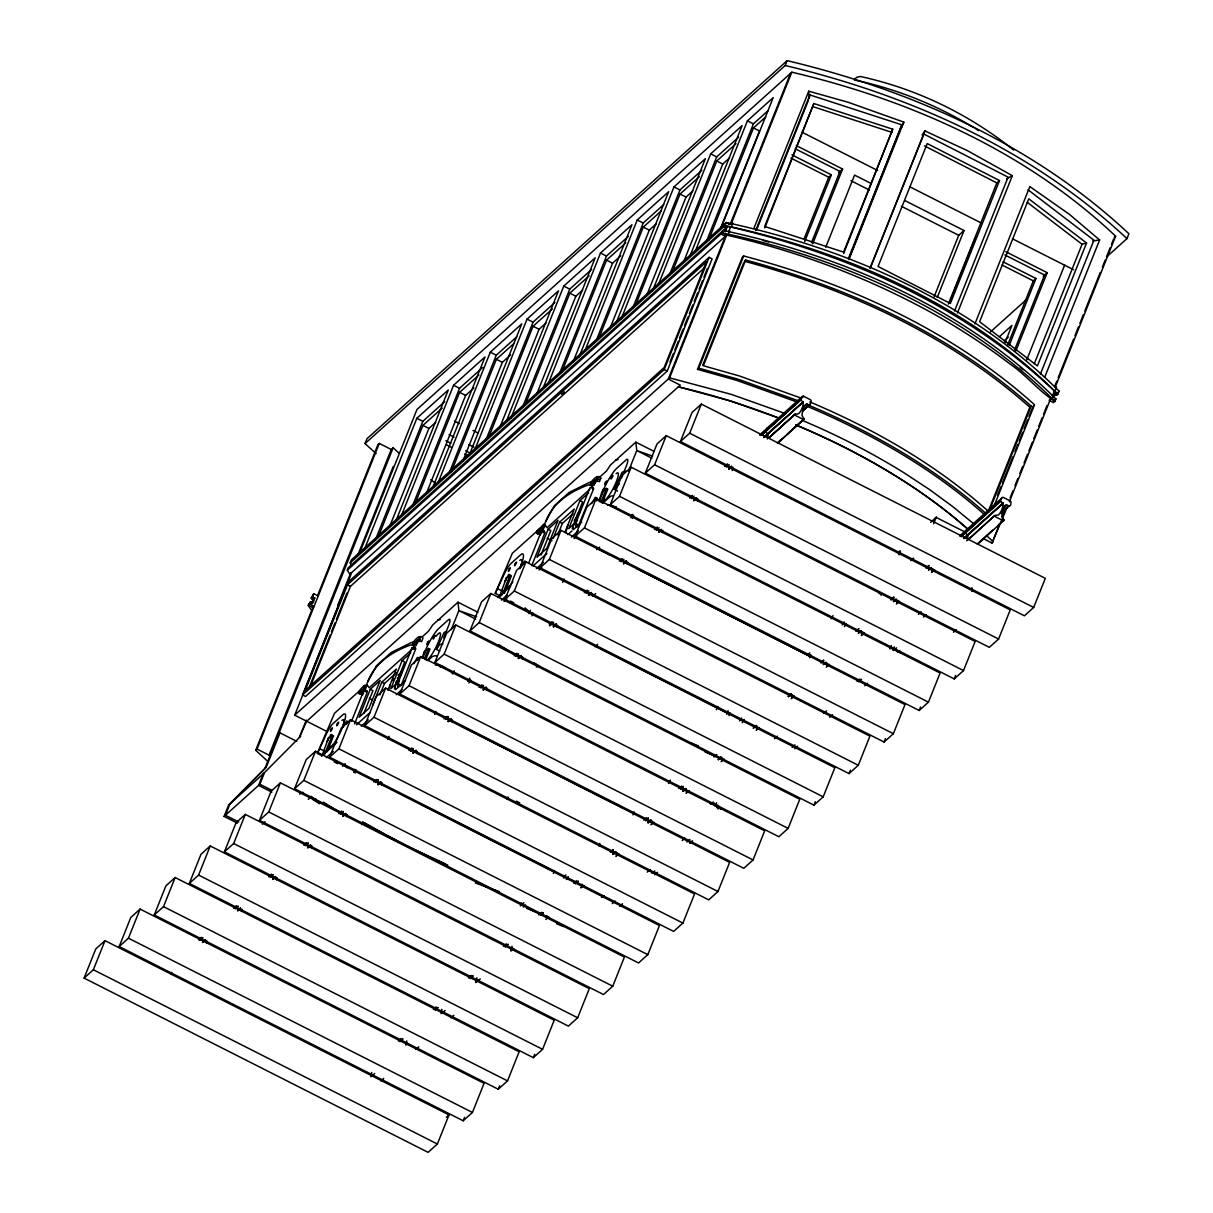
<?xml version="1.0" encoding="UTF-8"?>
<svg xmlns="http://www.w3.org/2000/svg" width="1213" height="1213" viewBox="0 0 1213 1213"><rect width="100%" height="100%" fill="white"/><g stroke="black" fill="none" stroke-linecap="round" stroke-linejoin="round"><path stroke-width="1.5" d="M777.427 443.154L804.113 419.091L802.036 415.543A20.378 18.074 48 0 1 806.039 404.52L809.829 404.657L811.088 401.655A1.577 1.41 48 0 0 810.239 399.623L803.734 396.333A1.577 1.41 48 0 0 801.808 396.954L759.717 434.83M1003.939 520.225L977.86 544.182M971.931 591.444L971.962 587.653M1000.437 501.212L1001.635 498.179A1.577 1.41 48 0 1 1003.56 497.542L1010.05 500.848A1.577 1.41 48 0 1 1010.914 502.879C1011.035 509.733 1005.319 501.5 1003.727 507.565M849.085 258.46L901.835 124.833L809.89 94.932L809.283 98.147L808.737 91.202L848.084 102.241L903.821 122.104L848.888 259.461M764.766 227.908L813.832 103.514L892.723 129.185L843.657 253.562M346.691 723.994L347.434 721.265L346.645 721.113L342.961 727.36M417.454 660.312L418.197 657.582L417.424 657.431L413.724 663.678M524.562 563.954L525.305 561.225L524.516 561.073L520.817 567.32M595.325 500.272L596.068 497.542L595.28 497.391L591.595 503.638M596.66 500.954L597.403 498.209L596.614 498.058M804.113 419.091L778.049 442.957M341.884 728.77L343.688 723.676A21.318 3.942 -63.1 0 0 342.415 715.154L333.044 723.6A12.115 2.244 -63.1 0 0 324.796 737.534L317.366 753.425L320.732 755.123M519.755 568.715L521.56 563.636A21.318 3.942 -63.1 0 0 520.286 555.114L510.916 563.545A12.115 2.244 -63.1 0 0 502.667 577.494L495.238 593.369L500.287 595.932M84.091 978.103L95.736 948.991L105 940.651L449.007 1114.899L437.362 1144.011L428.098 1152.35L84.091 978.103L93.356 969.763L105 940.651M119.177 946.534L130.822 917.422L140.086 909.083L484.078 1083.345L472.433 1112.457L463.169 1120.782L119.177 946.534L128.442 938.195L140.086 909.083M154.248 914.981L165.893 885.869L175.157 877.53L519.149 1051.777L507.519 1080.889L498.24 1089.229L154.248 914.981L163.512 906.642L175.157 877.53M189.334 883.413L200.979 854.301L210.243 845.961L554.235 1020.209L542.59 1049.321L533.326 1057.66L189.334 883.413L198.598 875.073L210.243 845.961M376.091 453.632L365.052 443.564L366.993 438.712L787.161 60.65C912.191 90.459 1034.355 145.151 1128.909 233.76L1126.968 238.612L1107.287 256.307M237.43 823.157L224.102 816.41L228.681 804.977L266.269 767.162L279.991 732.849L296.776 741.355M310.801 609.335L308.284 605.272L310.573 601.648L312.833 602.785L314.774 597.933L312.514 596.796L311.195 597.979L313.712 602.042M312.514 596.796L313.727 593.779L318.231 596.053M314.774 597.933L311.498 603.983L312.833 602.785M268.134 761.749L255.7 750.271L312.787 607.546L314.106 606.348L309.603 604.074M317.609 595.492L377.956 444.595L379.275 443.412L391.268 449.477L393.164 447.779L398.698 452.889M255.7 750.271L257.02 749.073L379.275 443.412M224.405 851.844L236.05 822.748L245.314 814.408L589.306 988.656L577.661 1017.768L568.397 1026.107L224.405 851.844L233.669 843.52L245.314 814.408M257.02 749.073L269.013 755.153L391.268 449.477M264.965 768.329L393.164 447.779M224.102 816.41L259.87 784.235L264.449 772.787L228.681 804.977M349.799 574.219L347.297 570.155L348.267 567.729L727.345 226.695L730.575 226.952C849.13 254.775 965.154 306.525 1054.34 390.95L1057.842 394.119L1059.055 391.102C970.021 302.037 848.327 248.65 726.299 222.54L351.421 559.86L350.208 562.877L351.876 565.592M337.654 605.514L350.86 572.491M357.82 555.099L393.285 466.429M302.583 694.943L347.449 582.74L709.105 257.338L712.107 258.854L667.226 371.057L305.57 696.459L302.583 694.943L664.224 369.525L709.105 257.338M326.843 731.454L294.698 715.17L351.785 572.445L726.678 235.125C799.503 251.637 870.009 278.414 935.238 314.774C961.09 329.496 986.078 345.72 1009.716 363.779C1025.986 374.802 1038.525 390.935 1054.931 401.397L1055.901 398.971C966.867 309.906 845.173 256.519 723.145 230.425L722.175 232.851L347.297 570.155M359.427 553.371L416.954 409.509L791.846 72.189C910.402 100.012 1026.41 151.761 1115.611 236.186L1055.265 387.068M347.479 584.787L305.191 690.515L664.193 367.494L706.482 261.75L347.479 584.787L350.481 586.304L705.269 267.072M309.785 685.936L330.118 635.096M331.513 631.594L335.031 622.83M336.426 619.327L346.948 593.021M363.991 550.414L416.832 418.288L448.279 389.995L396.12 520.392M310.27 686.831L350.481 586.304M259.491 820.291L271.121 791.179L280.4 782.84L624.392 957.087L612.747 986.199L603.483 994.539L259.491 820.291L268.755 811.952L280.4 782.84M375.545 539.542L422.837 421.32L444.701 401.639M378.653 536.025L422.897 425.414L442.154 408.068M306.298 720.158L299.429 737.322L306.904 720.719M389.555 526.776L428.886 428.447L435.77 422.26M401.412 515.631L453.571 385.234L485.003 356.94L432.859 487.338M294.562 788.723L306.207 759.611L315.471 751.272L659.463 925.534L647.818 954.646L638.554 962.97L294.562 788.723L303.826 780.384L315.471 751.272M412.284 506.488L459.56 388.266L482.804 367.357M414.679 504.729L459.621 392.36L478.892 375.029M317.366 753.425L334.47 713.335L359.745 690.591M426.294 493.721L465.625 395.393L473.874 387.963M322.052 755.578L328.814 737.201L327.101 741.477L328.283 739.733M324.478 754.516L332.21 735.199L333.545 735.866L327.222 751.681M438.151 482.577L490.295 352.179L521.742 323.901L469.583 454.284M329.633 757.17L341.278 728.058L350.542 719.718L694.549 893.966L682.904 923.078L673.64 931.417L329.633 757.17L338.897 748.83L350.542 719.718M449.007 473.449L496.299 355.212L516.799 336.774M351.512 721.28L363.384 691.607L367.236 691.152L364.294 690.44M451.403 471.69L496.36 359.306L514.236 343.218M354.56 723.949L367.13 692.532L365.795 691.577M370.283 689.257L359.078 717.277L368.979 708.377L380.185 680.357L370.283 689.257L372.952 690.606L363.839 713.365M463.017 460.682L502.349 362.338L510.612 354.909M372.634 705.087L381.807 682.161L396.393 669.03L387.887 690.318M474.177 451.266L527.033 319.125L558.465 290.847L506.321 421.245M364.719 725.601L376.364 696.489L385.628 688.15L729.62 862.398L717.975 891.51L708.71 899.849L364.719 725.601L373.983 717.262L385.628 688.15M379.866 694.973L384.46 683.51L396.393 672.775M485.746 440.395L533.023 322.173L554.902 302.492M488.839 436.877L533.083 326.252L552.355 308.921M410.737 652.867L402.079 660.66L390.874 688.681L399.532 680.887M394.922 686.528L404.733 662.01L402.079 660.66M396.575 683.556L397.864 680.311L399.198 680.978L398.182 683.526M399.911 676.02L398.395 679.841L395.787 682.176M499.756 427.628L539.088 329.284L545.956 323.098M397.394 684.466L412.056 647.803L414.619 647.651L415.801 648.728L401.139 685.39L398.091 683.844L397.394 684.466L398.577 685.542M416.12 645.589L417.136 643.042M419.152 640.964L413.936 645.65L412.617 644.982L417.469 639.888L419.152 640.964L420.972 636.416M399.79 694.033L411.434 664.936L420.699 656.597L764.69 830.844L753.061 859.956L743.781 868.296L399.79 694.033L409.054 685.709L420.699 656.597M510.916 418.212L563.772 286.086L595.204 257.793L543.045 388.19M522.469 407.341L569.761 289.119L591.626 269.438M422.685 658.295L425.49 651.26L428.614 648.455L429.948 649.122L425.733 659.66M525.578 403.823L569.822 293.197L589.078 275.867M424.398 658.993L428.614 648.455M361.717 824.552L362.899 821.58M537.192 392.815L575.811 296.245L582.695 290.043M443.715 637.871L448.31 626.408A12.115 2.244 -63.1 0 0 448.204 619.964L438.833 628.41A21.318 3.942 -63.1 0 0 425.49 650.077L421.897 658.25M434.876 662.48L446.52 633.368L455.785 625.029L799.776 799.276L788.132 828.388L778.867 836.727L434.876 662.48L444.14 654.141L455.785 625.029M548.337 383.429L600.496 253.032L631.928 224.739L579.086 356.88M451.297 629.608L458.893 610.594L457.983 602.209L477.892 612.292M559.208 374.286L606.485 256.064L628.364 236.383M561.604 372.527L606.545 260.158L625.817 242.827M573.218 361.519L612.55 263.191L620.798 255.761M434.679 714.427L435.861 711.455M469.947 630.912L481.591 601.8L490.856 593.46L834.847 767.723L823.202 796.835L813.938 805.159L469.947 630.912L479.211 622.572L490.856 593.46M585.075 350.375L637.234 219.978L668.666 191.684L615.81 323.826M495.238 593.369L512.341 553.295L537.617 530.551M596.629 339.504L643.224 223.01L663.723 204.572M599.04 337.73L643.284 227.104L661.176 211.001M504.381 593.4L511.401 575.826L510.082 575.159L502.349 594.476L499.225 597.296L506.685 577.161L504.972 581.436L506.155 579.678M609.957 328.465L649.273 230.136L656.157 223.95M505.033 599.358L516.662 570.246L525.942 561.907L869.933 736.155L858.288 765.267L849.024 773.606L505.033 599.358L514.297 591.019L525.942 561.907M621.117 319.064L673.958 186.923L705.405 158.645L652.549 290.771M542.363 526.048C540.771 527.64 533.432 531.749 537.92 534.099L539.891 530.248L542.15 531.4L540.331 534.872L537.768 533.386M528.686 562.984L541.256 531.567L543.818 531.4L545.001 532.492L531.734 565.652M545.304 525.259L543.136 529.414L541.453 528.322L536.601 533.432M632.67 308.193L679.962 189.956L701.827 170.29M635.764 304.675L680.023 194.05L699.279 176.719M548.155 529.217L536.95 557.237L546.851 548.321L558.056 520.316L548.155 529.217L550.808 530.566L541.013 555.084M646.681 295.426L686.012 197.082L692.896 190.896M540.103 567.79L551.748 538.678L561.013 530.339L905.004 704.586L893.359 733.698L884.095 742.038L540.103 567.79L549.368 559.451L561.013 530.339M553.128 538.496L559.663 522.121L574.265 508.99L565.091 531.916M557.737 534.933L562.332 523.47L572.945 513.918M658.538 284.267L710.697 153.869L742.129 125.591L689.97 255.988M567.381 526.958L567.881 524.88M565.455 532.628L567.396 527.761M669.394 275.139L716.686 156.917L738.55 137.236M588.608 492.827L579.95 500.62L568.745 528.625L576.175 521.954M672.502 271.621L716.747 160.995L736.018 143.665M574.158 520.862L579.829 511.689L577.236 514.024M572.794 526.472L582.604 501.955L579.95 500.62M573.794 525.123L577.782 515.98M576.448 525.502L575.265 524.425L589.927 487.762L592.49 487.611L593.673 488.687L578.313 525.972M593.976 485.549L595.007 483.001L589.457 482.38L569.033 492.478L554.311 505.715L545.683 521.772M684.117 260.613L722.751 164.043L729.62 157.842M575.174 536.237L586.819 507.125L596.083 498.786L940.09 673.033L928.445 702.145L919.181 710.484L575.174 536.237L584.439 527.898L596.083 498.786M598.282 479.059L598.843 476.36M695.276 251.212L747.42 120.83L773.197 97.631L721.038 228.029M599.146 501.757C609.866 474.708 597.478 500.211 602.558 492.933M600.875 502.455L606.485 488.414L607.819 489.082L602.194 503.137M706.133 242.084L753.425 123.862L768.345 110.444M708.528 240.326L753.485 127.941L765.767 116.888M365.052 443.564L785.22 65.502L787.161 60.65M720.143 229.318L759.474 130.989L753.485 127.941M610.26 504.669L621.905 475.557L631.169 467.217L975.161 641.465L963.516 670.577L954.252 678.916L610.26 504.669L619.525 496.329L631.169 467.217M621.587 477.816L626.181 466.353A12.115 2.244 -63.1 0 0 626.075 459.924L616.704 468.37A21.318 3.942 -63.1 0 0 603.361 490.022L599.04 499.847M721.826 231.607L720.856 234.033L725.359 236.308M724.98 223.723L723.767 226.755L726.011 227.892L724.722 231.122M669.97 362.081L673.442 353.408M674.822 349.935L678.294 341.278M679.674 337.805L683.146 329.148M684.526 325.675L687.998 317.002M689.378 313.545L692.85 304.872M694.23 301.4L697.702 292.742M699.082 289.27L702.554 280.612M703.934 277.14L707.406 268.467M726.299 222.54L729.301 224.056L726.299 222.54L725.086 225.557L350.208 562.877M628.47 471.281L636.764 450.539L635.855 442.169L654.11 451.418M725.404 231.562L727.345 226.695L725.086 225.557C847.114 251.667 968.808 305.054 1057.842 394.119L1056.523 395.302L1054.279 394.164L1055.598 392.982L1053.657 397.834M725.874 234.988L668.272 379.047L680.25 385.112L306.692 721.25M730.105 224.45L790.527 73.371M294.698 715.17L669.591 377.85L726.678 235.125L722.175 232.835C844.203 258.96 965.897 312.332 1054.931 401.397L1053.612 402.595L1049.109 400.32L1050.443 399.122L1009.368 501.818M731.5 223.071L791.846 72.189M728.634 231.804L730.575 226.952M728.664 233.336L729.635 230.91M731.575 226.058L732.788 223.04M507.004 799.458L508.02 796.911M645.331 473.1L656.976 443.988L666.24 435.649L1010.232 609.912L998.602 639.024L989.323 647.348L645.331 473.1L654.595 464.761L666.24 435.649M797.729 402.261L736.822 380.412L697.475 369.374L742.356 257.171L743.675 255.988C849.555 283.842 952.569 331.134 1034.553 404.748L994.584 504.684M753.804 228.544L808.737 91.202M697.475 369.374L698.809 368.191L743.675 255.988M755.654 230.546L809.89 94.932M756.442 230.288L808.586 99.891M702.736 365.204L743.645 262.948M989.596 510.082L1031.202 406.097C950.34 334.318 849.449 287.86 745.661 260.022L703.373 365.75L739.43 375.985L800.337 397.834M813.832 103.514L764.675 226.437L843.566 252.107L892.723 129.185M680.417 441.547L692.062 412.435L701.326 404.096L1045.318 578.343L1033.673 607.455L1024.409 615.795L680.417 441.547L689.681 433.208L701.326 404.096M521.575 902.927L520.392 905.899L523.925 902.715M804.143 238.688L828.722 177.234L831.375 174.854L791.907 154.855M804.689 241.584L831.375 174.854M811.452 242.706L839.957 171.412L795.258 148.774M812.695 243.798L842.61 169.032L796.244 145.56M463.169 1120.782L464.534 1117.37M825.735 247.255L854.589 175.112L871.434 183.633M498.24 1089.229L499.62 1085.802M598.858 845.992L599.874 843.444M765.57 431.464L766.737 428.523A1.577 1.41 48 0 1 768.466 427.81M848.296 258.718L901.835 124.833M533.326 1057.66L534.69 1054.233M632.989 814.878L634.172 811.906M768.769 438.257L794.924 414.3L798.579 413.785A20.378 18.074 48 0 0 803.249 403.11L803.218 402.019L764.008 437.62M801.808 396.954L800.625 399.911L761.339 435.346L800.625 400.017L803.188 401.973M869.994 268.285L924.928 130.928L967.337 150.609L1012.339 175.658L957.406 312.999M870.343 267.937L923.881 134.067L1008.079 177.143L954.54 311.013M715.185 806.281L716.595 802.763M934.086 296.882L958.725 235.307L964.017 230.531L905.095 200.691M937.27 297.397L964.017 230.531M948.369 304.069L996.828 182.905L999.527 180.555L927.232 143.559L878.06 266.481L950.355 303.462L999.527 180.555M949.582 302.674L976.01 236.611M809.662 657.795L810.845 654.823M974.903 323.932L1029.837 186.575L1069.472 214.383L1099.615 239.962L1044.666 377.319M898.545 554.235L899.91 550.793M899.151 554.781L900.516 551.339M813.938 805.159L815.318 801.748M933.692 521.499L935.056 518.072M1004.91 342.976L1011.93 325.418L999.542 336.562M933.616 523.758L936.36 516.905M1007.336 345.841L1033.324 280.87L1035.978 278.49L1003.075 261.826M1009.277 345.22L1035.978 278.49M889.933 649.046L891.328 645.543M892.98 650.426L894.375 646.908M1014.644 349.814L1044.56 275.063L1004.819 254.927M1015.903 350.906L1047.198 272.682L1005.804 251.713M849.024 773.606L850.389 770.179M1026.683 360.034L1064.605 265.207M965.381 532.674L966.549 529.747A1.577 1.41 48 0 1 968.474 529.111M1034.325 363.657L1082.072 244.253L1086.56 243.009L1028.776 198.811L979.604 321.718L1037.403 365.932L1086.56 243.009M884.095 742.038L885.46 738.611M1040.39 374.074L1093.929 240.204L1028.078 189.819M988.277 511.28L1029.867 407.28L1031.202 406.097M997.465 495.359L1000.968 486.58M1002.378 483.077L1012.885 456.785M1014.993 451.524L1017.798 444.519M1019.193 441.001L1022.711 432.237M1024.106 428.735L1027.608 419.971M1029.018 416.468L1033.218 405.946M968.596 539.482L994.736 515.525L998.405 515.009A20.378 18.074 48 0 0 1003.075 504.32L1003.045 503.243L963.759 538.587M919.181 710.484L920.546 707.058M983.03 538.481L992.022 543.045L999.679 523.895M1002.469 516.935L1005.941 508.232M1010.126 497.785L1012.916 490.825M1014.993 485.609L1017.783 478.635M1019.875 473.419L1022.65 466.459M1024.045 462.972L1027.532 454.269M1028.927 450.796L1032.399 442.093M1033.794 438.606L1037.282 429.902M1038.662 426.43L1042.149 417.727M1043.544 414.24L1047.016 405.536M1054.643 386.507L1056.735 381.246M1058.145 377.728L1073.581 339.14M1074.991 335.622L1078.493 326.858M1079.904 323.34L1083.406 314.576M1084.816 311.059L1100.252 272.455M1102.359 267.194L1105.164 260.173M1106.559 256.671L1110.077 247.892M1111.472 244.389L1113.579 239.128M992.022 543.045L1007.275 507.034M1052.399 395.802L1054.34 390.95M1052.414 397.333L1053.384 394.907M1055.34 390.055L1056.538 387.038M1056.523 395.302L1059.055 391.102M954.252 678.916L955.617 675.489M716.398 709.757L717.823 706.406M901.229 128.062L903.821 122.104M439.728 651.078L436.498 649.44L444.094 632.595A13.631 5.777 21.8 0 1 446.429 631.503M617.599 491.022L614.369 489.4L621.966 472.539A13.631 5.777 21.8 0 1 625.908 471.251M367.812 681.812L376.439 665.755L391.162 652.518L411.586 642.435M831.117 618.766L832.997 615.598M359.912 693.427L362.46 694.913L363.521 693.351L361.262 692.214L360.049 694.139L358.73 693.472L363.582 688.362L365.265 689.454L367.084 684.89M363.93 688.787C370.556 679.75 357.79 689.666 358.73 693.472M412.981 642.329L413.512 641.556L412.602 643.284M417.818 640.297C424.444 631.26 411.677 641.177 412.617 644.982M420.35 639.039L419.001 640.252L421.548 641.738L423.079 637.917M538.072 533.735L543.136 529.414M541.802 528.732C547.942 516.556 538.815 532.583 542.696 525.305M540.801 532.613L542.15 531.4M597.023 480.924L591.808 485.609L590.473 484.942L595.34 479.832L597.023 480.924L598.691 476.739M595.689 480.257C602.315 471.22 589.548 481.136 590.473 484.942M599.889 479.438L600.951 477.877L599.419 481.697L597.16 480.56M922.123 135.052L924.928 130.928M1006.699 505.017L1005.865 505.745A20.378 18.074 48 0 0 1001.847 516.753L1003.924 520.059M266.269 767.162L229.985 803.81L225.406 815.242L238.734 821.989M300.733 736.155L263.145 773.955L258.566 785.402L271.894 792.15M342.597 766.207L345.371 763.705M313.727 593.779L311.195 597.979L313.439 599.116M310.573 601.648L308.284 605.272L312.787 607.546M561.528 394.331L564.348 391.799M838.638 172.61L842.61 169.032M745.661 260.022L744.327 261.22C848.13 289.058 949.006 335.516 1029.867 407.28M278.687 734.017L279.991 732.849M269.013 755.153L270.908 753.455M457.983 602.209L432.707 624.953L428.568 631.109L421.912 637.113M635.855 442.169L610.579 464.913L606.439 471.069L599.783 477.058M596.387 479.317L593.627 481.061M416.59 641.904L419.258 639.509M540.028 530.824L542.696 528.428M594.203 482.092L597.114 479.453M361.322 692.274L365.265 689.454M593.445 484.396L595.007 483.001M542.575 530.49L544.303 531.37M541.665 531.658L543.667 531.537L544.046 532.871M413.36 648.076L369.207 687.786L366.796 684.359A270.954 114.947 21.8 0 1 410.57 644.982L414.27 645.377M589.852 489.264L547.078 527.746L544.667 524.319A270.954 114.947 21.8 0 1 588.441 484.927L592.141 485.336M592.975 487.565L591.641 486.337L591.914 487.308M415.362 647.848L413.512 646.15L413.891 647.484M544.561 531.597L542.711 529.899L543.09 531.233M593.233 487.808L591.383 486.11L591.762 487.444M414.861 649.122L413.011 647.424L413.39 648.758M592.717 489.082L592.338 487.747M391.541 681.1L394.149 678.764M398.061 675.247L401.973 671.729L400.442 675.55L397.318 678.355M329.087 738.02L332.21 735.199M506.958 577.964L510.082 575.159M603.361 491.22L606.485 488.414M390.01 684.92L389.525 687.816M436.498 649.44L439 645.331A13.631 5.777 21.8 0 1 442.942 644.027M575.265 524.425L575.963 523.804L579.01 525.35M601.693 500.802L604.135 498.604M614.369 489.4L616.871 485.276A13.631 5.777 21.8 0 1 619.206 484.199M397.697 685.936L399.82 686.467M321.521 756.245L337.002 742.326M356.546 724.737L370.465 712.213M395.468 689.712L405.324 680.842M427.84 660.585L432.055 656.794A10.235 4.336 21.8 0 1 437.18 655.884M497.982 597.463L510.658 586.076M533.023 565.955L546.942 553.431M567.82 534.645L571.99 530.885M573.34 529.672L581.785 522.075M602.891 503.077L609.927 496.754A10.235 4.336 21.8 0 1 612.883 495.768M326.297 757.655L333.302 751.363M361.292 726.178L368.297 719.87M396.287 694.685L401.897 689.636M501.363 600.132L506.958 595.098M536.358 568.639L543.363 562.347M571.368 537.147L578.358 530.854M504.032 601.466L506.837 598.949M539.027 569.989L541.817 567.472M574.007 538.511L576.812 535.979M262.296 824.203L265.056 821.717M308.284 799.367L311.044 796.88M596.811 549.686L599.601 547.184M198.477 939.832L201.282 937.3M233.563 908.264L236.368 905.747M268.634 876.711L271.439 874.179M303.72 845.143L306.525 842.626M338.791 813.574L341.596 811.057M373.877 782.021L376.682 779.489M408.948 750.453L411.753 747.936M444.019 718.9L446.824 716.367M479.105 687.331L481.91 684.814M514.176 655.763L516.981 653.246M549.262 624.21L552.067 621.678M584.332 592.641L587.137 590.125M619.418 561.088L622.224 558.556M654.489 529.52L657.294 527.003M689.56 497.967L692.365 495.435M724.646 466.399L727.451 463.866M760.233 435.467L771.468 425.369M777.078 420.32L779.883 417.788M795.319 403.914L798.124 401.382M800.929 398.85L803.734 396.333M200.1 940.333L202.92 937.71L200.13 940.439M238.006 906.156L235.17 908.78L237.975 906.278M270.256 877.211L273.077 874.588M308.147 843.035L305.327 845.658L308.132 843.156M340.398 814.09L343.218 811.482L340.444 814.196M378.289 780.004L375.484 782.521L378.289 780.035M410.555 750.968L413.36 748.436L410.601 751.074M448.446 716.883L445.641 719.4L448.446 716.898M549.474 625.908L552.294 623.361M270.287 877.317L273.061 874.709M480.742 687.938L483.517 685.345M515.828 656.385L518.603 653.807M550.899 624.816L553.689 622.239M585.985 593.263L588.866 590.807M621.056 561.695L623.937 559.238M656.188 530.187L659.023 527.685M691.274 498.634L694.094 496.117M726.375 467.081L729.18 464.564M202.495 942.122L205.376 939.666L202.692 942.365M237.566 910.569L240.447 908.112M272.637 879L275.533 876.544L272.849 879.243M307.723 847.432L310.604 844.991L307.935 847.675M342.794 815.879L345.69 813.423L343.006 816.122M377.88 784.311L380.761 781.854L378.077 784.553M412.951 752.757L415.847 750.301L413.163 753M448.037 721.189L450.918 718.733L448.234 721.432M483.108 689.636L485.988 687.18L483.32 689.863M518.178 658.068L521.074 655.611L518.391 658.31M553.264 626.499L556.145 624.043M588.335 594.946L591.231 592.49M623.421 563.378L626.302 560.922M658.492 531.825L661.388 529.368L658.704 532.052M693.578 500.256L696.459 497.8M728.649 468.688L731.53 466.232L728.861 468.931M763.72 437.135L803.097 401.852L763.932 437.377M240.492 908.143L237.778 910.811L240.599 908.325M553.477 626.742L556.191 624.089M588.548 595.189L591.262 592.52M623.618 563.62L626.348 560.967M693.775 500.499L696.489 497.846M202.753 942.516L205.528 939.893M272.91 879.44L275.685 876.772M307.996 847.887L310.755 845.203M343.082 816.364L345.841 813.65M378.153 784.811L380.912 782.082M413.224 753.243L415.983 750.513M448.31 721.69L451.069 718.96M483.381 690.121L486.14 687.392M518.467 658.553L521.226 655.839M553.537 627L556.297 624.27M588.623 595.431L591.383 592.702M623.694 563.878L626.454 561.149M658.765 532.31L661.525 529.581M693.851 500.742L696.611 498.027M728.922 469.188L731.682 466.459M794.924 414.3L768.269 438.287L795.121 414.209M592.778 596.22L595.659 593.612M803.825 406.4L806.645 403.853M804.189 406.34L806.994 403.808M802.581 410.98L809.935 404.52M802.794 410.98L809.905 404.581M777.457 442.912L781.581 438.894M787.282 434.072L804.067 418.758M595.037 646.681L597.645 644.346M1043.225 276.246L1047.198 272.682M990.172 332.18L1026.698 299.323M1114.277 237.369L1115.611 236.186M1004.167 340.838L1008.291 337.123M1054.582 400.169L1055.901 398.971M930.659 522.363L936.163 517.42L964.714 531.87M523.273 907.036L525.517 905.019M910.963 560.618L913.738 558.132M806.994 655.445L809.814 652.897M398.304 1041.042L401.109 1038.525M433.375 1009.489L436.18 1006.957M468.461 977.921L471.266 975.404M503.531 946.367L506.337 943.835M538.617 914.799L541.423 912.282M573.688 883.231L576.493 880.714M643.845 820.109L646.65 817.592M678.916 788.556L681.721 786.024M714.002 756.988L716.807 754.471M959.544 536.055L1001.635 498.179M975.495 522.803L982.515 516.48M986.715 512.705L990.93 508.914M402.746 1038.935L399.941 1041.633L402.761 1039.132M437.817 1007.366L435.012 1010.08L437.908 1007.654M472.903 975.813L470.083 978.512L472.994 976.086M507.974 944.245L505.169 946.944L508.065 944.518M543.045 912.692L540.24 915.39L543.151 912.964M578.131 881.123L575.326 883.822L578.222 881.396M613.202 849.555L610.397 852.269L613.293 849.843M648.288 818.002L645.483 820.701L648.379 818.275M683.359 786.433L680.554 789.132L683.45 786.706M823.672 660.19L820.867 662.889L823.688 660.388M858.743 628.622L855.938 631.321L858.834 628.895M891.024 599.768L893.829 597.069M928.9 565.501L926.095 568.2L928.991 565.774M961.166 536.646L1000.452 501.105M891.039 599.783L893.92 597.342M961.181 536.662L1000.558 501.394L1003.015 503.198M612.777 853.967L615.704 851.556L613.02 854.316M647.848 822.414L650.774 819.988M682.919 790.846L685.845 788.435L683.177 791.179M788.162 696.156L790.967 693.639M823.233 664.603L826.129 662.146M858.319 633.034L861.245 630.624L858.47 633.186M893.39 601.466L896.316 599.055L893.572 601.663M928.461 569.913L931.387 567.487L928.658 570.11M963.547 538.345L1002.954 503.107M648.106 822.748L650.805 820.033M718.248 759.626L720.962 756.912M753.334 728.058L756.078 725.389M788.405 696.505L791.179 693.881M613.05 854.468L615.84 851.829M648.121 822.899L650.926 820.276M683.207 791.346L685.997 788.708M718.278 759.778L721.068 757.155M753.364 728.209L756.154 725.586M788.435 696.656L791.225 694.018M965.23 537.586L1003.106 503.44M371.678 1076.189L374.665 1073.475M475.769 982.56L478.604 980.013M510.809 951.007L513.69 948.46M545.805 919.469L548.761 916.892M580.86 887.931L583.832 885.338M615.901 856.393L618.918 853.77M650.956 824.855L653.989 822.202M686.027 793.302L689.075 790.649M721.083 761.764L724.146 759.08M756.139 730.241L759.232 727.527M791.194 698.703L794.303 695.959M826.28 667.15L829.374 664.39M861.351 635.582L864.46 632.837M896.437 604.013L899.53 601.269M931.508 572.46L934.616 569.716M966.685 540.771L994.948 515.419M1003.636 507.625L1006.502 505.063M442.427 1012.916L445.156 1010.474M477.513 981.347L480.227 978.906M1000.998 513.463L1009.762 505.745M977.238 543.97L992.674 530.081M998.284 525.032L1003.848 519.907M380.927 1080.919L383.733 1078.402M416.014 1049.366L418.819 1046.834M451.084 1017.798L453.889 1015.281M774.576 738.702L777.397 736.17M918.453 614.339L921.213 611.852M923.548 617.068L926.323 614.582M857.06 681.509L859.835 679.007M612.247 903.594L615.052 901.062M647.242 872.102L650.047 869.585M682.237 840.624L685.027 838.107M823.718 713.32L826.508 710.803M858.698 681.842L861.503 679.31M893.693 650.35L896.498 647.833M652.078 873.466L654.868 870.949M687.058 841.974L689.863 839.457M792.15 747.42L794.955 744.903M619.737 906.293L622.527 903.776M654.732 874.816L657.522 872.283M689.727 843.323L692.532 840.791M794.803 748.77L797.593 746.253M829.798 717.277L832.603 714.76M864.793 685.785L867.598 683.268M953.524 632.261L956.299 629.774M446.354 1117.279L449.007 1114.899M601.512 897.347L604.256 895.816M1006.775 178.736L1012.339 175.658M299.702 794.09L302.992 792.316M536.373 667.059L538.981 665.998L533.811 662.707M315.759 798.624L313.151 799.685L319.444 803.673M615.507 460.015L618.039 459.575M437.635 620.07L440.167 619.616M1092.837 240.947L1099.615 239.962M616.234 506.761L612.656 506.367A7.308 3.108 21.8 0 0 611.125 506.321M435.406 664.997L442.578 665.785M440.152 667.014L445.52 667.605M525.836 561.74L526.624 561.892M884.732 644.012L885.52 644.164M347.979 721.796L348.753 721.932M698.809 368.191L738.141 379.229L799.049 401.063M669.591 377.85L731.242 394.361L783.75 412.996M577.297 526.776L575.569 525.896L577.691 526.412M399.304 685.709L397.288 685.845L398.364 686.558M365.371 691.152L366.826 691.061L366.159 690.44M785.22 65.502C910.25 95.311 1032.415 150.003 1126.968 238.612M763.068 240.417L768.511 241.994M813.226 106.744L892.116 132.414M499.074 891.464L475.375 882.973M652.715 456.149L636.764 450.539L651.897 458.211M476.618 616.811L458.893 610.594L475.708 619.115M778.716 418.03L730.332 400.912L678.355 386.826A324.478 137.645 21.8 0 1 778.594 418M690.622 742.811L698.263 745.843M705.071 752.015L715.488 756.169M526.669 908.385L540.24 913.798M556.706 923.806L563.651 926.58M809.905 401.943C874.543 429.296 936.588 464.685 988.913 511.825M808.616 405.172C872.177 432.025 933.07 466.762 984.926 512.583M807.282 406.37C871.389 433.466 932.858 468.536 984.941 515.009M795.713 424.838C857.803 450.857 917.346 484.594 967.959 529.293M444.944 863.686L403.838 844.627L364.491 822.869M801.884 132.126L877.666 170.517M909.674 186.726L982.09 223.404M1012.4 238.764L1073.611 269.756M747.42 120.83L753.425 123.862M850.98 180.722L869.494 190.107M901.486 206.316L958.725 235.307M790.906 158.069L828.722 177.234M1002.074 265.041L1033.324 280.87M710.697 153.869L716.686 156.917M716.747 160.995L722.751 164.043M673.958 186.923L679.962 189.956M680.023 194.05L686.012 197.082M637.234 219.978L643.224 223.01M643.284 227.104L649.273 230.136M600.496 253.032L606.485 256.064M606.545 260.158L612.55 263.191M563.772 286.086L569.761 289.119M569.822 293.197L575.811 296.245M794.591 415.043L803.855 419.728M994.402 516.253L1003.682 520.953M664.224 369.525L667.226 371.057M527.033 319.125L533.023 322.173M533.083 326.252L539.088 329.284M689.681 433.208L1033.673 607.455M490.295 352.179L496.299 355.212M496.36 359.306L502.349 362.338M654.595 464.761L998.602 639.024M453.571 385.234L459.56 388.266M459.621 392.36L465.625 395.393M619.525 496.329L963.516 670.577M454.45 421.047L459.515 423.61M472.979 430.433L478.028 432.996M416.832 418.288L422.837 421.32M449.098 434.618L454.071 437.135M468.961 444.686L473.934 447.203M422.897 425.414L428.886 428.447M445.868 440.774L450.811 443.276M465.61 450.766L470.538 453.268M446.52 444.822L451.448 447.324M464.609 453.98L467.9 455.648M575.735 520.256L577.07 520.938M584.439 527.898L928.445 702.145M559.663 522.121L562.332 523.47M596.978 548.458L610.336 555.22M637.037 568.745L808.965 655.839M539.133 532.158L541.392 533.311M547.23 538.269L552.006 540.695M549.368 559.451L893.359 733.698M514.297 591.019L858.288 765.267M498.088 588.957L503.061 591.474M510.37 601.042L513.736 602.755M594.87 645.771L729.225 713.82M479.211 622.572L823.202 796.835M444.14 654.141L788.132 828.388M409.054 685.709L753.061 859.956M381.807 682.161L384.46 683.51M461.668 726.314L622.102 807.585M362.02 690.303L363.991 691.092M369.358 698.324L372.543 699.931M373.983 717.262L717.975 891.51M516.374 801.141L519.71 802.839M338.897 748.83L682.904 923.078M320.217 748.997L325.19 751.514M420.835 804.083L551.839 870.449M334.197 761.946L337.548 763.644M303.826 780.384L647.818 954.646M259.87 784.235L271.53 790.133M268.755 811.952L612.747 986.199M233.669 843.52L577.661 1017.768M198.598 875.073L542.59 1049.321M163.512 906.642L507.519 1080.889M128.442 938.195L472.433 1112.457M93.356 969.763L437.362 1144.011M924.533 145.924L996.828 182.905M973.766 127.608C937.012 105.167 896.619 88.867 854.468 80.043A7.824 6.944 48 0 1 856.863 77.268L860.305 76.48C916.255 88.61 969.217 114.219 1013.765 150.139M498.877 644.634L516.177 655.611M323.522 802.187L339.458 812.301M975.388 128.517L978.482 130.64M965.457 532.932L968.004 535.888A20.378 18.074 48 0 1 967.458 539.163M430.706 479.711L435.179 482.986M310.922 796.244L313.818 798.366M1027.244 202.313L1082.072 244.253M1020.224 367.463L1023.075 369.798M973.994 524.001L952.63 506.503L929.416 489.506L904.534 473.131A330.967 140.39 21.8 0 0 802.081 420.32M577.176 525.669L578.101 526.518M576.6 525.365L576.22 524.031L578.601 525.244L575.705 525.305L576.084 526.639M415.498 647.257L413.769 646.393L414.042 647.348M412.056 647.803L413.239 648.894M400.73 685.284L398.349 684.071L398.728 685.421M986.442 535.479L993.356 541.847M878.758 592.641L881.351 595.249M525.077 607.819L530.263 613.035M344.613 765.251L347.206 767.859M765.57 431.661L768.178 434.663A20.378 18.074 48 0 1 767.329 438.985M717.762 805.083L720.78 809.344M713.138 801.945L718.157 809.041M447.764 865.081A321.324 136.311 21.8 0 1 364.006 822.793M795.971 425.035A324.478 137.645 21.8 0 1 968.732 529.96M899.652 650.729A10.235 4.336 21.8 0 1 900.395 653.322M897.029 650.411A7.308 3.108 21.8 0 1 897.559 652.276M607.577 505.002A10.235 4.336 21.8 0 1 611.488 504.76M519.755 560.421A15.147 2.805 -63.1 0 1 519.877 568.472M512.856 581.846A15.147 2.805 -63.1 0 1 507.656 586.531M508.126 577.221A13.631 5.777 21.8 0 1 508.869 574.295M616.174 473.676A15.147 2.805 -63.1 0 1 614.794 485.185A15.147 2.805 -63.1 0 1 604.059 499.786M532.037 615.84A43.835 8.112 -63.1 0 1 532.947 612.99M529.156 613.672A52.144 9.659 -63.1 0 1 530.369 610.382M564.03 578.95A43.835 8.112 -63.1 0 1 562.589 582.361M741.628 718.005A43.835 8.112 -63.1 0 1 739.551 720.886M729.028 715.625A43.835 8.112 -63.1 0 1 729.938 712.774M744.251 719.521A56.344 10.432 -63.1 0 1 742.174 722.705M726.708 714.336A56.344 10.432 -63.1 0 1 728.088 710.727M632.261 518.36A43.835 8.112 -63.1 0 1 633.641 515.025M630.942 517.693A43.835 8.112 -63.1 0 1 632.322 514.342M846.34 623.421A56.344 10.432 -63.1 0 1 844.43 626.666M844.096 621.844A43.835 8.112 -63.1 0 1 842.201 624.938M712.258 803.127A15.147 2.805 -63.1 0 1 710.333 803.764M341.884 720.477A15.147 2.805 -63.1 0 1 342.005 728.513M341.459 729.847A15.147 2.805 -63.1 0 1 339.473 734.138M338.761 735.518A15.147 2.805 -63.1 0 1 329.784 746.586M330.254 737.261A13.631 5.777 21.8 0 1 331.013 734.35M453.344 671.972A15.147 2.805 -63.1 0 1 451.418 672.609M436.195 636.112A15.147 2.805 -63.1 0 1 437.954 642.89A15.147 2.805 -63.1 0 1 426.188 659.827M355.075 773.03A43.835 8.112 -63.1 0 1 356.152 769.982M389.07 736.291A52.144 9.659 -63.1 0 1 387.766 739.43M353.756 772.363A43.835 8.112 -63.1 0 1 354.818 769.3M568.245 876.59A56.344 10.432 -63.1 0 1 566.38 879.577M565.91 874.876A43.835 8.112 -63.1 0 1 563.772 878.045M553.386 873.481A43.835 8.112 -63.1 0 1 554.462 870.434M470.644 679.962A52.144 9.659 -63.1 0 1 468.885 682.995M452.828 674.049A52.144 9.659 -63.1 0 1 454.269 670.819M469.825 678.173A43.835 8.112 -63.1 0 1 467.915 681.433M670.349 780.156A56.344 10.432 -63.1 0 1 668.469 783.462M697.915 498.907A20.378 18.074 48 0 1 697.49 501.06M897.726 600.117A20.378 18.074 48 0 1 896.998 603.331M732.986 467.339A20.378 18.074 48 0 1 732.258 470.553M932.812 568.563A20.378 18.074 48 0 1 932.069 571.763M592.672 593.582A20.378 18.074 48 0 1 592.247 595.75M627.758 562.028A20.378 18.074 48 0 1 627.333 564.181M827.569 663.238A20.378 18.074 48 0 1 826.841 666.453M792.498 694.806A20.378 18.074 48 0 1 791.771 698.021M662.829 530.46A20.378 18.074 48 0 1 662.404 532.628M862.655 631.685A20.378 18.074 48 0 1 861.912 634.884M487.444 688.271A20.378 18.074 48 0 1 487.019 690.44M687.089 790.588A20.378 18.074 48 0 1 686.528 792.696M557.601 625.15A20.378 18.074 48 0 1 557.176 627.318M522.515 656.718A20.378 18.074 48 0 1 522.09 658.871M722.341 757.928A20.378 18.074 48 0 1 721.614 761.142M757.412 726.375A20.378 18.074 48 0 1 756.685 729.574M382.216 782.961A20.378 18.074 48 0 1 381.792 785.129M417.287 751.393A20.378 18.074 48 0 1 416.863 753.561M617.114 852.618A20.378 18.074 48 0 1 616.371 855.832M582.028 884.186A20.378 18.074 48 0 1 581.3 887.385M452.373 719.84A20.378 18.074 48 0 1 451.949 721.993M652.185 821.049A20.378 18.074 48 0 1 651.457 824.264M276.973 877.651A20.378 18.074 48 0 1 276.549 879.804M476.921 977.754A20.378 18.074 48 0 1 476.072 982.075M347.13 814.53A20.378 18.074 48 0 1 346.706 816.683M312.059 846.083A20.378 18.074 48 0 1 311.635 848.251M511.992 946.201A20.378 18.074 48 0 1 511.143 950.507M546.957 915.739A20.378 18.074 48 0 1 546.532 917.907M171.746 972.341A20.378 18.074 48 0 1 171.321 974.494M206.832 940.772A20.378 18.074 48 0 1 206.407 942.941M406.764 1040.89A20.378 18.074 48 0 1 405.915 1045.197M371.678 1072.444A20.378 18.074 48 0 1 370.829 1076.765M241.903 909.204A20.378 18.074 48 0 1 241.478 911.372M441.835 1009.322A20.378 18.074 48 0 1 440.986 1013.643M331.119 729.21C328.389 736.397 335.182 723.676 331.119 729.21M337.381 723.57C334.652 730.772 341.444 718.051 337.381 723.57M364.309 686.133C363.081 689.348 366.129 683.647 364.309 686.133M394.756 687.892C393.528 691.122 396.575 685.421 394.756 687.892M427.537 642.45C424.808 649.652 431.601 636.931 427.537 642.45M424.034 652.2C421.305 659.402 428.098 646.681 424.034 652.2M433.784 636.825C431.055 644.027 437.848 631.306 433.784 636.825M508.99 569.155C506.261 576.357 513.054 563.636 508.99 569.155M515.252 563.529C512.508 570.732 519.316 558.01 515.252 563.529M572.612 527.852C571.399 531.082 574.446 525.381 572.612 527.852M590.852 482.289C589.624 485.503 592.672 479.817 590.852 482.289M605.393 482.41C602.664 489.612 609.472 476.891 605.393 482.41M611.655 476.785C608.926 483.987 615.719 471.251 611.655 476.785"/></g></svg>
